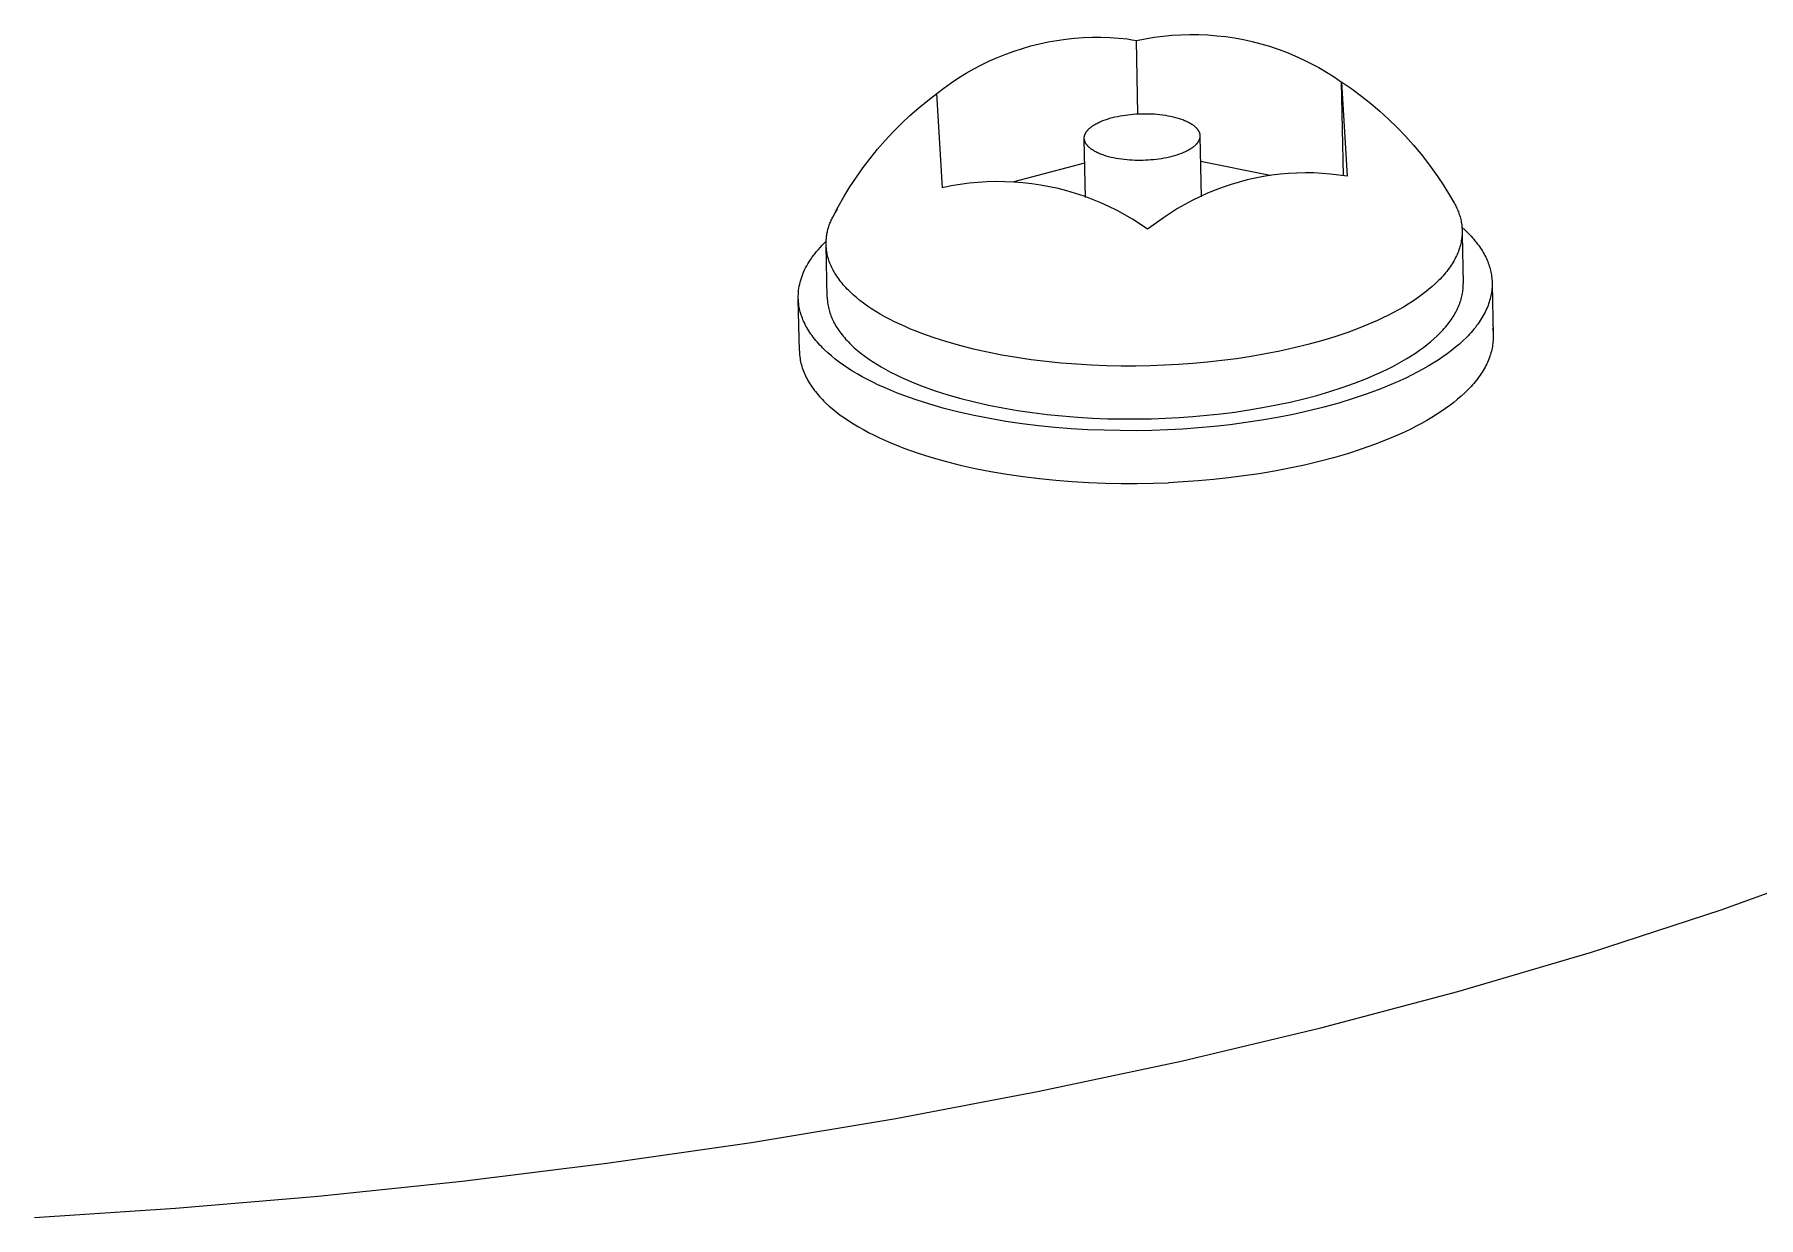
# Model space of a CAD drawing. Header units: millimetres. Extents: x 492 to 7139, y 278 to 5201.
# Drawn here: x 6336.09 to 6364.38, y 2846.27 to 2865.67 of the extents above; entities that cross this region are included whole.
import ezdxf

# ---------------------------------------------------------------- set-up
doc = ezdxf.new("R2010")
doc.units = ezdxf.units.MM
doc.layers.add('ZANO_R', color=7, linetype='Continuous', lineweight=0)

msp = doc.modelspace()

# ---------------------------------------------------------------- linework, layer by layer
at = {"layer": 'ZANO_R'}
for p, q in [((6352.164, 2865.395), (6352.302, 2865.439)), ((6352.302, 2865.439), (6352.441, 2865.479)), ((6352.441, 2865.479), (6352.582, 2865.514)), ((6352.582, 2865.514), (6352.723, 2865.544)), ((6352.723, 2865.544), (6352.866, 2865.57)), ((6352.866, 2865.57), (6353.01, 2865.59)), ((6353.01, 2865.59), (6353.154, 2865.606)), ((6353.154, 2865.606), (6353.298, 2865.616)), ((6353.298, 2865.616), (6353.443, 2865.622)), ((6353.443, 2865.622), (6353.588, 2865.622)), ((6353.588, 2865.622), (6353.733, 2865.618)), ((6353.733, 2865.618), (6353.878, 2865.608)), ((6353.878, 2865.608), (6354.022, 2865.594)), ((6354.022, 2865.594), (6354.097, 2865.581)), ((6354.097, 2865.581), (6354.172, 2865.567)), ((6354.172, 2865.567), (6354.316, 2865.596)), ((6354.196, 2864.366), (6354.172, 2865.567)), ((6354.316, 2865.596), (6354.461, 2865.62)), ((6354.461, 2865.62), (6354.607, 2865.639)), ((6354.607, 2865.639), (6354.754, 2865.653)), ((6354.754, 2865.653), (6354.901, 2865.662)), ((6354.901, 2865.662), (6355.048, 2865.666)), ((6355.048, 2865.666), (6355.195, 2865.665)), ((6355.195, 2865.665), (6355.342, 2865.659)), ((6355.342, 2865.659), (6355.489, 2865.647)), ((6355.489, 2865.647), (6355.635, 2865.631)), ((6355.635, 2865.631), (6355.781, 2865.609)), ((6355.781, 2865.609), (6355.926, 2865.583)), ((6355.926, 2865.583), (6356.07, 2865.551)), ((6356.07, 2865.551), (6356.212, 2865.515)), ((6356.212, 2865.515), (6356.354, 2865.473)), ((6356.354, 2865.473), (6356.493, 2865.427)), ((6356.493, 2865.427), (6356.631, 2865.375)), ((6351.501, 2865.102), (6351.63, 2865.17)), ((6351.63, 2865.17), (6351.76, 2865.233)), ((6351.76, 2865.233), (6351.893, 2865.291)), ((6351.893, 2865.291), (6352.027, 2865.345)), ((6352.027, 2865.345), (6352.164, 2865.395)), ((6356.631, 2865.375), (6356.767, 2865.319)), ((6356.767, 2865.319), (6356.902, 2865.259)), ((6356.902, 2865.259), (6357.033, 2865.193)), ((6357.033, 2865.193), (6357.163, 2865.123)), ((6351.014, 2864.789), (6351.132, 2864.873)), ((6351.132, 2864.873), (6351.252, 2864.954)), ((6351.252, 2864.954), (6351.375, 2865.03)), ((6351.375, 2865.03), (6351.501, 2865.102)), ((6357.163, 2865.123), (6357.29, 2865.049)), ((6357.29, 2865.049), (6357.415, 2864.97)), ((6357.415, 2864.97), (6357.536, 2864.887)), ((6357.536, 2864.887), (6357.628, 2863.342)), ((6357.567, 2863.354), (6357.536, 2864.887)), ((6357.542, 2864.884), (6357.703, 2864.773)), ((6350.599, 2864.462), (6350.747, 2864.584)), ((6350.747, 2864.584), (6350.899, 2864.701)), ((6350.899, 2864.7), (6351.014, 2864.789)), ((6350.989, 2863.155), (6350.899, 2864.7)), ((6357.703, 2864.773), (6357.861, 2864.657)), ((6357.861, 2864.657), (6358.014, 2864.535)), ((6350.316, 2864.205), (6350.456, 2864.336)), ((6350.456, 2864.336), (6350.599, 2864.462)), ((6353.657, 2864.268), (6353.695, 2864.281)), ((6353.695, 2864.281), (6353.735, 2864.293)), ((6353.735, 2864.293), (6353.775, 2864.304)), ((6353.775, 2864.304), (6353.817, 2864.314)), ((6353.817, 2864.314), (6353.859, 2864.324)), ((6353.859, 2864.324), (6353.902, 2864.332)), ((6353.902, 2864.332), (6353.945, 2864.34)), ((6353.945, 2864.34), (6353.989, 2864.346)), ((6353.989, 2864.346), (6354.032, 2864.352)), ((6354.032, 2864.352), (6354.075, 2864.357)), ((6354.075, 2864.357), (6354.118, 2864.361)), ((6354.118, 2864.361), (6354.161, 2864.364)), ((6354.161, 2864.364), (6354.203, 2864.366)), ((6354.203, 2864.366), (6354.245, 2864.368)), ((6354.245, 2864.368), (6354.289, 2864.368)), ((6354.289, 2864.368), (6354.332, 2864.368)), ((6354.332, 2864.368), (6354.376, 2864.367)), ((6354.376, 2864.367), (6354.421, 2864.366)), ((6354.421, 2864.366), (6354.466, 2864.363)), ((6354.466, 2864.363), (6354.511, 2864.359)), ((6354.511, 2864.359), (6354.556, 2864.355)), ((6354.556, 2864.355), (6354.601, 2864.349)), ((6354.601, 2864.349), (6354.645, 2864.343)), ((6354.645, 2864.343), (6354.688, 2864.335)), ((6354.688, 2864.335), (6354.731, 2864.327)), ((6354.731, 2864.327), (6354.773, 2864.318)), ((6354.773, 2864.318), (6354.813, 2864.307)), ((6354.813, 2864.307), (6354.853, 2864.296)), ((6354.853, 2864.296), (6354.89, 2864.284)), ((6354.89, 2864.284), (6354.926, 2864.271)), ((6358.014, 2864.535), (6358.164, 2864.408)), ((6358.164, 2864.408), (6358.308, 2864.276)), ((6358.308, 2864.276), (6358.449, 2864.14)), ((6350.051, 2863.929), (6350.182, 2864.069)), ((6350.182, 2864.069), (6350.316, 2864.205)), ((6353.317, 2863.991), (6353.318, 2863.995)), ((6353.318, 2863.995), (6353.319, 2863.999)), ((6353.319, 2863.999), (6353.32, 2864.004)), ((6353.32, 2864.004), (6353.321, 2864.008)), ((6353.321, 2864.008), (6353.322, 2864.013)), ((6353.322, 2864.013), (6353.323, 2864.017)), ((6353.323, 2864.017), (6353.325, 2864.022)), ((6353.325, 2864.022), (6353.327, 2864.027)), ((6353.327, 2864.027), (6353.328, 2864.031)), ((6353.328, 2864.031), (6353.33, 2864.036)), ((6353.33, 2864.036), (6353.333, 2864.04)), ((6353.333, 2864.04), (6353.335, 2864.045)), ((6353.335, 2864.045), (6353.337, 2864.049)), ((6353.337, 2864.049), (6353.34, 2864.054)), ((6353.34, 2864.054), (6353.342, 2864.059)), ((6353.342, 2864.059), (6353.345, 2864.063)), ((6353.345, 2864.063), (6353.348, 2864.068)), ((6353.348, 2864.068), (6353.351, 2864.072)), ((6353.351, 2864.072), (6353.354, 2864.077)), ((6353.354, 2864.077), (6353.358, 2864.082)), ((6353.358, 2864.082), (6353.361, 2864.086)), ((6353.361, 2864.086), (6353.365, 2864.091)), ((6353.365, 2864.091), (6353.369, 2864.095)), ((6353.369, 2864.095), (6353.373, 2864.1)), ((6353.373, 2864.1), (6353.377, 2864.104)), ((6353.377, 2864.104), (6353.381, 2864.109)), ((6353.381, 2864.109), (6353.386, 2864.114)), ((6353.386, 2864.114), (6353.395, 2864.123)), ((6353.395, 2864.123), (6353.405, 2864.132)), ((6353.405, 2864.132), (6353.416, 2864.141)), ((6353.416, 2864.141), (6353.427, 2864.149)), ((6353.427, 2864.149), (6353.438, 2864.158)), ((6353.438, 2864.158), (6353.451, 2864.167)), ((6353.451, 2864.167), (6353.463, 2864.176)), ((6353.463, 2864.176), (6353.477, 2864.184)), ((6353.477, 2864.184), (6353.491, 2864.192)), ((6353.491, 2864.192), (6353.505, 2864.201)), ((6353.505, 2864.201), (6353.52, 2864.209)), ((6353.52, 2864.209), (6353.536, 2864.217)), ((6353.536, 2864.217), (6353.552, 2864.225)), ((6353.552, 2864.225), (6353.568, 2864.232)), ((6353.568, 2864.232), (6353.585, 2864.24)), ((6353.585, 2864.24), (6353.62, 2864.254)), ((6353.62, 2864.254), (6353.657, 2864.268)), ((6354.926, 2864.271), (6354.944, 2864.265)), ((6354.944, 2864.265), (6354.961, 2864.258)), ((6354.961, 2864.258), (6354.977, 2864.251)), ((6354.977, 2864.251), (6354.993, 2864.244)), ((6354.993, 2864.244), (6355.008, 2864.236)), ((6355.008, 2864.236), (6355.023, 2864.229)), ((6355.023, 2864.229), (6355.037, 2864.221)), ((6355.037, 2864.221), (6355.051, 2864.213)), ((6355.051, 2864.213), (6355.064, 2864.205)), ((6355.064, 2864.205), (6355.077, 2864.197)), ((6355.077, 2864.197), (6355.089, 2864.189)), ((6355.089, 2864.189), (6355.1, 2864.181)), ((6355.1, 2864.181), (6355.111, 2864.173)), ((6355.111, 2864.173), (6355.122, 2864.164)), ((6355.122, 2864.164), (6355.131, 2864.156)), ((6355.131, 2864.156), (6355.141, 2864.147)), ((6355.141, 2864.147), (6355.145, 2864.143)), ((6355.145, 2864.143), (6355.149, 2864.139)), ((6355.149, 2864.139), (6355.153, 2864.135)), ((6355.153, 2864.135), (6355.157, 2864.13)), ((6355.157, 2864.13), (6355.161, 2864.126)), ((6355.161, 2864.126), (6355.165, 2864.122)), ((6355.165, 2864.122), (6355.168, 2864.117)), ((6355.168, 2864.117), (6355.172, 2864.113)), ((6355.172, 2864.113), (6355.175, 2864.109)), ((6355.175, 2864.109), (6355.178, 2864.104)), ((6355.178, 2864.104), (6355.181, 2864.1)), ((6355.181, 2864.1), (6355.184, 2864.096)), ((6355.184, 2864.096), (6355.186, 2864.091)), ((6355.186, 2864.091), (6355.189, 2864.087)), ((6355.189, 2864.087), (6355.191, 2864.083)), ((6355.191, 2864.083), (6355.193, 2864.078)), ((6355.193, 2864.078), (6355.196, 2864.074)), ((6355.196, 2864.074), (6355.198, 2864.07)), ((6355.198, 2864.07), (6355.199, 2864.065)), ((6355.199, 2864.065), (6355.201, 2864.061)), ((6355.201, 2864.061), (6355.203, 2864.057)), ((6355.203, 2864.057), (6355.204, 2864.053)), ((6355.204, 2864.053), (6355.206, 2864.048)), ((6355.206, 2864.048), (6355.207, 2864.044)), ((6355.207, 2864.044), (6355.208, 2864.04)), ((6355.208, 2864.04), (6355.209, 2864.035)), ((6355.209, 2864.035), (6355.21, 2864.031)), ((6355.21, 2864.031), (6355.21, 2864.027)), ((6355.21, 2864.027), (6355.211, 2864.023)), ((6355.211, 2864.023), (6355.212, 2864.019)), ((6355.212, 2864.019), (6355.212, 2864.014)), ((6355.212, 2864.014), (6355.212, 2864.01)), ((6355.212, 2864.01), (6355.212, 2864.006)), ((6355.212, 2864.006), (6355.212, 2864.001)), ((6355.212, 2864.001), (6355.212, 2863.997)), ((6355.212, 2863.997), (6355.212, 2863.993)), ((6358.449, 2864.14), (6358.584, 2863.999)), ((6358.584, 2863.999), (6358.715, 2863.853)), ((6349.805, 2863.636), (6349.925, 2863.785)), ((6349.925, 2863.785), (6350.051, 2863.929)), ((6353.315, 2863.973), (6353.316, 2863.977)), ((6353.315, 2863.969), (6353.315, 2863.973)), ((6353.315, 2863.964), (6353.315, 2863.969)), ((6353.316, 2863.96), (6353.315, 2863.964)), ((6353.316, 2863.986), (6353.317, 2863.991)), ((6353.316, 2863.982), (6353.316, 2863.986)), ((6353.316, 2863.977), (6353.316, 2863.982)), ((6353.316, 2863.956), (6353.316, 2863.96)), ((6353.316, 2863.951), (6353.316, 2863.956)), ((6353.317, 2863.947), (6353.316, 2863.951)), ((6353.335, 2862.994), (6353.316, 2863.943)), ((6353.317, 2863.943), (6353.317, 2863.947)), ((6353.318, 2863.939), (6353.317, 2863.943)), ((6353.319, 2863.934), (6353.318, 2863.939)), ((6353.32, 2863.93), (6353.319, 2863.934)), ((6353.321, 2863.926), (6353.32, 2863.93)), ((6353.322, 2863.922), (6353.321, 2863.926)), ((6353.323, 2863.917), (6353.322, 2863.922)), ((6353.325, 2863.913), (6353.323, 2863.917)), ((6353.327, 2863.909), (6353.325, 2863.913)), ((6353.328, 2863.905), (6353.327, 2863.909)), ((6353.33, 2863.9), (6353.328, 2863.905)), ((6353.332, 2863.896), (6353.33, 2863.9)), ((6353.334, 2863.892), (6353.332, 2863.896)), ((6353.337, 2863.887), (6353.334, 2863.892)), ((6353.339, 2863.883), (6353.337, 2863.887)), ((6353.341, 2863.879), (6353.339, 2863.883)), ((6353.344, 2863.874), (6353.341, 2863.879)), ((6353.347, 2863.87), (6353.344, 2863.874)), ((6353.35, 2863.866), (6353.347, 2863.87)), ((6353.353, 2863.861), (6353.35, 2863.866)), ((6353.356, 2863.857), (6353.353, 2863.861)), ((6353.36, 2863.853), (6353.356, 2863.857)), ((6353.363, 2863.848), (6353.36, 2863.853)), ((6353.367, 2863.844), (6353.363, 2863.848)), ((6353.371, 2863.84), (6353.367, 2863.844)), ((6353.374, 2863.835), (6353.371, 2863.84)), ((6353.379, 2863.831), (6353.374, 2863.835)), ((6353.383, 2863.827), (6353.379, 2863.831)), ((6353.387, 2863.823), (6353.383, 2863.827)), ((6353.396, 2863.814), (6353.387, 2863.823)), ((6353.406, 2863.806), (6353.396, 2863.814)), ((6353.416, 2863.797), (6353.406, 2863.806)), ((6353.427, 2863.789), (6353.416, 2863.797)), ((6353.439, 2863.781), (6353.427, 2863.789)), ((6353.451, 2863.773), (6353.439, 2863.781)), ((6353.464, 2863.765), (6353.451, 2863.773)), ((6353.477, 2863.757), (6353.464, 2863.765)), ((6353.49, 2863.749), (6353.477, 2863.757)), ((6353.505, 2863.741), (6353.49, 2863.749)), ((6353.52, 2863.734), (6353.505, 2863.741)), ((6353.535, 2863.726), (6353.52, 2863.734)), ((6353.551, 2863.719), (6353.535, 2863.726)), ((6353.567, 2863.712), (6353.551, 2863.719)), ((6353.584, 2863.705), (6353.567, 2863.712)), ((6354.908, 2863.716), (6354.871, 2863.702)), ((6354.943, 2863.73), (6354.908, 2863.716)), ((6354.96, 2863.738), (6354.943, 2863.73)), ((6354.976, 2863.745), (6354.96, 2863.738)), ((6354.992, 2863.753), (6354.976, 2863.745)), ((6355.008, 2863.761), (6354.992, 2863.753)), ((6355.023, 2863.769), (6355.008, 2863.761)), ((6355.037, 2863.777), (6355.023, 2863.769)), ((6355.051, 2863.786), (6355.037, 2863.777)), ((6355.064, 2863.794), (6355.051, 2863.786)), ((6355.077, 2863.803), (6355.064, 2863.794)), ((6355.089, 2863.812), (6355.077, 2863.803)), ((6355.101, 2863.82), (6355.089, 2863.812)), ((6355.112, 2863.829), (6355.101, 2863.82)), ((6355.123, 2863.838), (6355.112, 2863.829)), ((6355.133, 2863.847), (6355.123, 2863.838)), ((6355.142, 2863.856), (6355.133, 2863.847)), ((6355.146, 2863.861), (6355.142, 2863.856)), ((6355.151, 2863.866), (6355.146, 2863.861)), ((6355.155, 2863.87), (6355.151, 2863.866)), ((6355.159, 2863.875), (6355.155, 2863.87)), ((6355.163, 2863.879), (6355.159, 2863.875)), ((6355.166, 2863.884), (6355.163, 2863.879)), ((6355.17, 2863.888), (6355.166, 2863.884)), ((6355.173, 2863.893), (6355.17, 2863.888)), ((6355.177, 2863.898), (6355.173, 2863.893)), ((6355.18, 2863.902), (6355.177, 2863.898)), ((6355.183, 2863.907), (6355.18, 2863.902)), ((6355.185, 2863.911), (6355.183, 2863.907)), ((6355.188, 2863.916), (6355.185, 2863.911)), ((6355.191, 2863.921), (6355.188, 2863.916)), ((6355.193, 2863.925), (6355.191, 2863.921)), ((6355.195, 2863.93), (6355.193, 2863.925)), ((6355.197, 2863.934), (6355.195, 2863.93)), ((6355.199, 2863.939), (6355.197, 2863.934)), ((6355.201, 2863.943), (6355.199, 2863.939)), ((6355.203, 2863.948), (6355.201, 2863.943)), ((6355.204, 2863.952), (6355.203, 2863.948)), ((6355.206, 2863.957), (6355.204, 2863.952)), ((6355.207, 2863.962), (6355.206, 2863.957)), ((6355.208, 2863.966), (6355.207, 2863.962)), ((6355.209, 2863.97), (6355.208, 2863.966)), ((6355.21, 2863.975), (6355.209, 2863.97)), ((6355.211, 2863.979), (6355.21, 2863.975)), ((6355.212, 2863.988), (6355.211, 2863.984)), ((6355.211, 2863.984), (6355.211, 2863.979)), ((6355.212, 2863.993), (6355.212, 2863.988)), ((6355.213, 2863.993), (6355.233, 2863.005)), ((6358.715, 2863.853), (6358.84, 2863.703)), ((6349.578, 2863.328), (6349.689, 2863.484)), ((6349.689, 2863.484), (6349.805, 2863.636)), ((6352.165, 2863.256), (6353.324, 2863.562)), ((6353.601, 2863.699), (6353.584, 2863.705)), ((6353.637, 2863.686), (6353.601, 2863.699)), ((6353.675, 2863.674), (6353.637, 2863.686)), ((6353.714, 2863.663), (6353.675, 2863.674)), ((6353.755, 2863.652), (6353.714, 2863.663)), ((6353.797, 2863.643), (6353.755, 2863.652)), ((6353.839, 2863.635), (6353.797, 2863.643)), ((6353.883, 2863.627), (6353.839, 2863.635)), ((6353.927, 2863.621), (6353.883, 2863.627)), ((6353.972, 2863.615), (6353.927, 2863.621)), ((6354.017, 2863.611), (6353.972, 2863.615)), ((6354.062, 2863.607), (6354.017, 2863.611)), ((6354.107, 2863.604), (6354.062, 2863.607)), ((6354.151, 2863.603), (6354.107, 2863.604)), ((6354.196, 2863.602), (6354.151, 2863.603)), ((6354.239, 2863.602), (6354.196, 2863.602)), ((6354.282, 2863.602), (6354.239, 2863.602)), ((6354.325, 2863.604), (6354.282, 2863.602)), ((6354.367, 2863.606), (6354.325, 2863.604)), ((6354.409, 2863.609), (6354.367, 2863.606)), ((6354.452, 2863.613), (6354.409, 2863.609)), ((6354.496, 2863.618), (6354.452, 2863.613)), ((6354.539, 2863.624), (6354.496, 2863.618)), ((6354.583, 2863.63), (6354.539, 2863.624)), ((6354.626, 2863.638), (6354.583, 2863.63)), ((6354.669, 2863.646), (6354.626, 2863.638)), ((6354.711, 2863.656), (6354.669, 2863.646)), ((6354.753, 2863.666), (6354.711, 2863.656)), ((6354.793, 2863.677), (6354.753, 2863.666)), ((6354.833, 2863.689), (6354.793, 2863.677)), ((6354.871, 2863.702), (6354.833, 2863.689)), ((6355.221, 2863.592), (6356.364, 2863.361)), ((6358.84, 2863.703), (6358.961, 2863.548)), ((6358.961, 2863.548), (6359.076, 2863.39)), ((6349.372, 2863.005), (6349.472, 2863.168)), ((6349.472, 2863.168), (6349.578, 2863.328)), ((6351.134, 2863.184), (6350.989, 2863.155)), ((6351.279, 2863.208), (6351.134, 2863.184)), ((6351.425, 2863.228), (6351.279, 2863.208)), ((6351.572, 2863.242), (6351.425, 2863.228)), ((6351.719, 2863.251), (6351.572, 2863.242)), ((6351.866, 2863.255), (6351.719, 2863.251)), ((6352.013, 2863.253), (6351.866, 2863.255)), ((6352.16, 2863.247), (6352.013, 2863.253)), ((6352.307, 2863.236), (6352.16, 2863.247)), ((6352.453, 2863.219), (6352.307, 2863.236)), ((6352.599, 2863.198), (6352.453, 2863.219)), ((6352.744, 2863.171), (6352.599, 2863.198)), ((6352.888, 2863.139), (6352.744, 2863.171)), ((6355.591, 2863.164), (6355.462, 2863.116)), ((6355.722, 2863.208), (6355.591, 2863.164)), ((6355.854, 2863.247), (6355.722, 2863.208)), ((6355.987, 2863.282), (6355.854, 2863.247)), ((6356.121, 2863.312), (6355.987, 2863.282)), ((6356.257, 2863.338), (6356.121, 2863.312)), ((6356.393, 2863.359), (6356.257, 2863.338)), ((6356.53, 2863.376), (6356.393, 2863.359)), ((6356.667, 2863.388), (6356.53, 2863.376)), ((6356.804, 2863.395), (6356.667, 2863.388)), ((6356.942, 2863.398), (6356.804, 2863.395)), ((6357.08, 2863.396), (6356.942, 2863.398)), ((6357.218, 2863.389), (6357.08, 2863.396)), ((6357.355, 2863.378), (6357.218, 2863.389)), ((6357.492, 2863.362), (6357.355, 2863.378)), ((6357.628, 2863.342), (6357.492, 2863.362)), ((6359.076, 2863.39), (6359.186, 2863.228)), ((6359.186, 2863.228), (6359.29, 2863.062)), ((6349.277, 2862.839), (6349.372, 2863.005)), ((6353.03, 2863.103), (6352.888, 2863.139)), ((6353.171, 2863.061), (6353.03, 2863.103)), ((6353.311, 2863.015), (6353.171, 2863.061)), ((6353.449, 2862.963), (6353.311, 2863.015)), ((6353.585, 2862.907), (6353.449, 2862.963)), ((6353.72, 2862.847), (6353.585, 2862.907)), ((6354.964, 2862.881), (6354.844, 2862.812)), ((6355.085, 2862.946), (6354.964, 2862.881)), ((6355.209, 2863.007), (6355.085, 2862.946)), ((6355.334, 2863.064), (6355.209, 2863.007)), ((6355.462, 2863.116), (6355.334, 2863.064)), ((6359.29, 2863.062), (6359.388, 2862.893)), ((6359.388, 2862.893), (6359.399, 2862.874)), ((6359.399, 2862.874), (6359.409, 2862.855)), ((6349.143, 2862.572), (6349.15, 2862.589)), ((6349.15, 2862.589), (6349.157, 2862.605)), ((6349.157, 2862.605), (6349.164, 2862.622)), ((6349.164, 2862.622), (6349.172, 2862.638)), ((6349.172, 2862.638), (6349.18, 2862.654)), ((6349.18, 2862.654), (6349.188, 2862.67)), ((6349.188, 2862.67), (6349.277, 2862.839)), ((6349.229, 2862.744), (6349.267, 2862.803)), ((6353.852, 2862.781), (6353.72, 2862.847)), ((6353.981, 2862.711), (6353.852, 2862.781)), ((6354.108, 2862.637), (6353.981, 2862.711)), ((6354.233, 2862.558), (6354.108, 2862.637)), ((6354.502, 2862.581), (6354.354, 2862.475)), ((6354.613, 2862.662), (6354.502, 2862.581)), ((6354.728, 2862.739), (6354.613, 2862.662)), ((6354.844, 2862.812), (6354.728, 2862.739)), ((6359.409, 2862.855), (6359.418, 2862.836)), ((6359.418, 2862.836), (6359.427, 2862.817)), ((6359.427, 2862.817), (6359.436, 2862.797)), ((6359.436, 2862.797), (6359.445, 2862.777)), ((6359.445, 2862.777), (6359.452, 2862.757)), ((6359.452, 2862.757), (6359.46, 2862.737)), ((6359.46, 2862.737), (6359.467, 2862.716)), ((6359.467, 2862.716), (6359.473, 2862.696)), ((6359.473, 2862.696), (6359.48, 2862.675)), ((6359.48, 2862.675), (6359.485, 2862.655)), ((6359.485, 2862.655), (6359.49, 2862.634)), ((6359.49, 2862.634), (6359.495, 2862.613)), ((6359.495, 2862.613), (6359.499, 2862.592)), ((6359.499, 2862.592), (6359.503, 2862.571)), ((6349.082, 2862.288), (6349.083, 2862.306)), ((6349.083, 2862.306), (6349.085, 2862.324)), ((6349.085, 2862.324), (6349.087, 2862.342)), ((6349.087, 2862.342), (6349.089, 2862.361)), ((6349.089, 2862.361), (6349.091, 2862.379)), ((6349.091, 2862.379), (6349.094, 2862.397)), ((6349.094, 2862.397), (6349.098, 2862.415)), ((6349.098, 2862.415), (6349.101, 2862.433)), ((6349.101, 2862.433), (6349.105, 2862.45)), ((6349.105, 2862.45), (6349.11, 2862.468)), ((6349.11, 2862.468), (6349.114, 2862.486)), ((6349.114, 2862.486), (6349.119, 2862.503)), ((6349.119, 2862.503), (6349.125, 2862.521)), ((6349.125, 2862.521), (6349.13, 2862.538)), ((6349.13, 2862.538), (6349.137, 2862.555)), ((6349.137, 2862.555), (6349.143, 2862.572)), ((6354.354, 2862.475), (6354.233, 2862.558)), ((6359.504, 2862.309), (6359.5, 2862.284)), ((6359.503, 2862.571), (6359.506, 2862.548)), ((6359.508, 2862.333), (6359.504, 2862.309)), ((6359.506, 2862.548), (6359.509, 2862.524)), ((6359.51, 2862.357), (6359.508, 2862.333)), ((6359.509, 2862.524), (6359.511, 2862.501)), ((6359.512, 2862.382), (6359.51, 2862.357)), ((6359.511, 2862.505), (6359.564, 2862.457)), ((6359.511, 2862.501), (6359.513, 2862.477)), ((6359.513, 2862.406), (6359.512, 2862.382)), ((6359.513, 2862.477), (6359.514, 2862.453)), ((6359.514, 2862.43), (6359.513, 2862.406)), ((6359.514, 2862.453), (6359.514, 2862.43)), ((6359.515, 2862.382), (6359.531, 2861.586)), ((6359.564, 2862.457), (6359.613, 2862.409)), ((6359.613, 2862.409), (6359.637, 2862.384)), ((6359.637, 2862.384), (6359.66, 2862.36)), ((6359.66, 2862.36), (6359.682, 2862.335)), ((6359.682, 2862.335), (6359.703, 2862.311)), ((6359.703, 2862.311), (6359.724, 2862.286)), ((6348.847, 2862.008), (6348.872, 2862.042)), ((6348.872, 2862.042), (6348.898, 2862.076)), ((6348.898, 2862.076), (6348.925, 2862.109)), ((6348.925, 2862.109), (6348.953, 2862.143)), ((6348.953, 2862.143), (6348.983, 2862.177)), ((6348.983, 2862.177), (6349.015, 2862.21)), ((6349.015, 2862.21), (6349.047, 2862.244)), ((6349.047, 2862.244), (6349.081, 2862.277)), ((6349.081, 2862.27), (6349.082, 2862.288)), ((6349.081, 2862.251), (6349.081, 2862.27)), ((6349.081, 2862.233), (6349.081, 2862.251)), ((6349.081, 2862.215), (6349.081, 2862.233)), ((6349.082, 2862.197), (6349.081, 2862.215)), ((6349.098, 2861.358), (6349.081, 2862.202)), ((6349.083, 2862.179), (6349.082, 2862.197)), ((6349.085, 2862.161), (6349.083, 2862.179)), ((6349.086, 2862.143), (6349.085, 2862.161)), ((6349.088, 2862.126), (6349.086, 2862.143)), ((6349.091, 2862.108), (6349.088, 2862.126)), ((6349.095, 2862.085), (6349.091, 2862.108)), ((6349.1, 2862.061), (6349.095, 2862.085)), ((6349.105, 2862.038), (6349.1, 2862.061)), ((6349.111, 2862.015), (6349.105, 2862.038)), ((6349.118, 2861.991), (6349.111, 2862.015)), ((6359.42, 2862.035), (6359.407, 2862.01)), ((6359.431, 2862.061), (6359.42, 2862.035)), ((6359.442, 2862.086), (6359.431, 2862.061)), ((6359.452, 2862.111), (6359.442, 2862.086)), ((6359.461, 2862.136), (6359.452, 2862.111)), ((6359.469, 2862.161), (6359.461, 2862.136)), ((6359.477, 2862.186), (6359.469, 2862.161)), ((6359.484, 2862.21), (6359.477, 2862.186)), ((6359.49, 2862.235), (6359.484, 2862.21)), ((6359.496, 2862.26), (6359.49, 2862.235)), ((6359.5, 2862.284), (6359.496, 2862.26)), ((6359.724, 2862.286), (6359.743, 2862.262)), ((6359.743, 2862.262), (6359.762, 2862.237)), ((6359.762, 2862.237), (6359.781, 2862.213)), ((6359.781, 2862.213), (6359.798, 2862.188)), ((6359.798, 2862.188), (6359.815, 2862.164)), ((6359.815, 2862.164), (6359.831, 2862.139)), ((6359.831, 2862.139), (6359.846, 2862.114)), ((6359.846, 2862.114), (6359.861, 2862.09)), ((6359.861, 2862.09), (6359.874, 2862.065)), ((6359.874, 2862.065), (6359.888, 2862.041)), ((6359.888, 2862.041), (6359.9, 2862.016)), ((6359.9, 2862.016), (6359.911, 2861.992)), ((6348.686, 2861.705), (6348.698, 2861.738)), ((6348.698, 2861.738), (6348.712, 2861.772)), ((6348.712, 2861.772), (6348.728, 2861.806)), ((6348.728, 2861.806), (6348.744, 2861.839)), ((6348.744, 2861.839), (6348.762, 2861.873)), ((6348.762, 2861.873), (6348.782, 2861.907)), ((6348.782, 2861.907), (6348.802, 2861.941)), ((6348.802, 2861.941), (6348.824, 2861.974)), ((6348.824, 2861.974), (6348.847, 2862.008)), ((6349.125, 2861.968), (6349.118, 2861.991)), ((6349.133, 2861.944), (6349.125, 2861.968)), ((6349.142, 2861.92), (6349.133, 2861.944)), ((6349.151, 2861.897), (6349.142, 2861.92)), ((6349.162, 2861.873), (6349.151, 2861.897)), ((6349.172, 2861.849), (6349.162, 2861.873)), ((6349.184, 2861.826), (6349.172, 2861.849)), ((6349.197, 2861.802), (6349.184, 2861.826)), ((6349.21, 2861.778), (6349.197, 2861.802)), ((6349.224, 2861.754), (6349.21, 2861.778)), ((6349.238, 2861.73), (6349.224, 2861.754)), ((6359.219, 2861.732), (6359.197, 2861.707)), ((6359.241, 2861.758), (6359.219, 2861.732)), ((6359.261, 2861.783), (6359.241, 2861.758)), ((6359.28, 2861.808), (6359.261, 2861.783)), ((6359.299, 2861.833), (6359.28, 2861.808)), ((6359.317, 2861.859), (6359.299, 2861.833)), ((6359.334, 2861.884), (6359.317, 2861.859)), ((6359.35, 2861.909), (6359.334, 2861.884)), ((6359.366, 2861.935), (6359.35, 2861.909)), ((6359.38, 2861.96), (6359.366, 2861.935)), ((6359.394, 2861.985), (6359.38, 2861.96)), ((6359.407, 2862.01), (6359.394, 2861.985)), ((6359.911, 2861.992), (6359.922, 2861.967)), ((6359.922, 2861.967), (6359.933, 2861.943)), ((6359.933, 2861.943), (6359.942, 2861.918)), ((6359.942, 2861.918), (6359.951, 2861.894)), ((6359.951, 2861.894), (6359.959, 2861.87)), ((6359.959, 2861.87), (6359.966, 2861.845)), ((6359.966, 2861.845), (6359.973, 2861.821)), ((6359.973, 2861.821), (6359.979, 2861.797)), ((6359.979, 2861.797), (6359.985, 2861.773)), ((6359.985, 2861.773), (6359.99, 2861.749)), ((6359.99, 2861.749), (6359.994, 2861.725)), ((6348.627, 2861.442), (6348.63, 2861.474)), ((6348.63, 2861.474), (6348.634, 2861.507)), ((6348.634, 2861.507), (6348.64, 2861.539)), ((6348.64, 2861.539), (6348.647, 2861.572)), ((6348.647, 2861.572), (6348.654, 2861.605)), ((6348.654, 2861.605), (6348.664, 2861.638)), ((6348.664, 2861.638), (6348.674, 2861.672)), ((6348.674, 2861.672), (6348.686, 2861.705)), ((6349.254, 2861.706), (6349.238, 2861.73)), ((6349.27, 2861.683), (6349.254, 2861.706)), ((6349.287, 2861.659), (6349.27, 2861.683)), ((6349.305, 2861.635), (6349.287, 2861.659)), ((6349.323, 2861.611), (6349.305, 2861.635)), ((6349.342, 2861.587), (6349.323, 2861.611)), ((6349.362, 2861.564), (6349.342, 2861.587)), ((6349.383, 2861.54), (6349.362, 2861.564)), ((6349.405, 2861.516), (6349.383, 2861.54)), ((6349.427, 2861.493), (6349.405, 2861.516)), ((6349.451, 2861.469), (6349.427, 2861.493)), ((6349.475, 2861.446), (6349.451, 2861.469)), ((6358.963, 2861.483), (6358.902, 2861.434)), ((6359.021, 2861.533), (6358.963, 2861.483)), ((6359.075, 2861.582), (6359.021, 2861.533)), ((6359.127, 2861.632), (6359.075, 2861.582)), ((6359.151, 2861.657), (6359.127, 2861.632)), ((6359.175, 2861.682), (6359.151, 2861.657)), ((6359.197, 2861.707), (6359.175, 2861.682)), ((6359.523, 2861.447), (6359.526, 2861.47)), ((6359.526, 2861.47), (6359.528, 2861.493)), ((6359.528, 2861.493), (6359.53, 2861.517)), ((6359.53, 2861.517), (6359.531, 2861.54)), ((6359.531, 2861.563), (6359.531, 2861.586)), ((6359.531, 2861.54), (6359.531, 2861.563)), ((6359.994, 2861.725), (6359.997, 2861.7)), ((6359.999, 2861.465), (6359.995, 2861.439)), ((6359.997, 2861.7), (6360, 2861.674)), ((6360.002, 2861.492), (6359.999, 2861.465)), ((6360, 2861.674), (6360.003, 2861.648)), ((6360.004, 2861.518), (6360.002, 2861.492)), ((6360.003, 2861.648), (6360.004, 2861.623)), ((6360.004, 2861.623), (6360.005, 2861.597)), ((6360.005, 2861.545), (6360.004, 2861.518)), ((6360.005, 2861.597), (6360.005, 2861.571)), ((6360.005, 2861.571), (6360.005, 2861.545)), ((6360.006, 2861.571), (6360.023, 2860.729)), ((6348.624, 2861.377), (6348.625, 2861.409)), ((6348.624, 2861.345), (6348.624, 2861.377)), ((6348.625, 2861.314), (6348.624, 2861.345)), ((6348.642, 2860.48), (6348.624, 2861.322)), ((6348.625, 2861.409), (6348.627, 2861.442)), ((6348.627, 2861.282), (6348.625, 2861.314)), ((6348.631, 2861.251), (6348.627, 2861.282)), ((6348.635, 2861.22), (6348.631, 2861.251)), ((6348.64, 2861.195), (6348.635, 2861.22)), ((6348.645, 2861.169), (6348.64, 2861.195)), ((6348.65, 2861.144), (6348.645, 2861.169)), ((6349.098, 2861.358), (6349.099, 2861.328)), ((6349.099, 2861.328), (6349.101, 2861.299)), ((6349.101, 2861.299), (6349.104, 2861.27)), ((6349.104, 2861.27), (6349.109, 2861.241)), ((6349.109, 2861.241), (6349.113, 2861.218)), ((6349.113, 2861.218), (6349.117, 2861.194)), ((6349.117, 2861.194), (6349.123, 2861.171)), ((6349.123, 2861.171), (6349.129, 2861.148)), ((6349.525, 2861.399), (6349.475, 2861.446)), ((6349.579, 2861.352), (6349.525, 2861.399)), ((6349.636, 2861.306), (6349.579, 2861.352)), ((6349.696, 2861.261), (6349.636, 2861.306)), ((6349.759, 2861.215), (6349.696, 2861.261)), ((6349.825, 2861.171), (6349.759, 2861.215)), ((6349.895, 2861.127), (6349.825, 2861.171)), ((6358.55, 2861.198), (6358.47, 2861.152)), ((6358.626, 2861.244), (6358.55, 2861.198)), ((6358.7, 2861.291), (6358.626, 2861.244)), ((6358.77, 2861.338), (6358.7, 2861.291)), ((6358.838, 2861.386), (6358.77, 2861.338)), ((6358.902, 2861.434), (6358.838, 2861.386)), ((6359.433, 2861.16), (6359.445, 2861.184)), ((6359.445, 2861.184), (6359.455, 2861.209)), ((6359.455, 2861.209), (6359.465, 2861.233)), ((6359.465, 2861.233), (6359.474, 2861.257)), ((6359.474, 2861.257), (6359.483, 2861.281)), ((6359.483, 2861.281), (6359.49, 2861.305)), ((6359.49, 2861.305), (6359.497, 2861.329)), ((6359.497, 2861.329), (6359.504, 2861.352)), ((6359.504, 2861.352), (6359.509, 2861.376)), ((6359.509, 2861.376), (6359.514, 2861.4)), ((6359.514, 2861.4), (6359.519, 2861.423)), ((6359.519, 2861.423), (6359.523, 2861.447)), ((6359.915, 2861.168), (6359.903, 2861.141)), ((6359.927, 2861.196), (6359.915, 2861.168)), ((6359.938, 2861.223), (6359.927, 2861.196)), ((6359.948, 2861.25), (6359.938, 2861.223)), ((6359.957, 2861.277), (6359.948, 2861.25)), ((6359.965, 2861.304), (6359.957, 2861.277)), ((6359.973, 2861.332), (6359.965, 2861.304)), ((6359.98, 2861.359), (6359.973, 2861.332)), ((6359.986, 2861.385), (6359.98, 2861.359)), ((6359.991, 2861.412), (6359.986, 2861.385)), ((6359.995, 2861.439), (6359.991, 2861.412)), ((6348.657, 2861.118), (6348.65, 2861.144)), ((6348.664, 2861.093), (6348.657, 2861.118)), ((6348.672, 2861.067), (6348.664, 2861.093)), ((6348.681, 2861.041), (6348.672, 2861.067)), ((6348.691, 2861.015), (6348.681, 2861.041)), ((6348.701, 2860.99), (6348.691, 2861.015)), ((6348.712, 2860.964), (6348.701, 2860.99)), ((6348.724, 2860.938), (6348.712, 2860.964)), ((6348.737, 2860.912), (6348.724, 2860.938)), ((6348.75, 2860.886), (6348.737, 2860.912)), ((6348.765, 2860.86), (6348.75, 2860.886)), ((6349.129, 2861.148), (6349.135, 2861.124)), ((6349.135, 2861.124), (6349.143, 2861.101)), ((6349.143, 2861.101), (6349.151, 2861.077)), ((6349.151, 2861.077), (6349.159, 2861.053)), ((6349.159, 2861.053), (6349.169, 2861.03)), ((6349.169, 2861.03), (6349.179, 2861.006)), ((6349.179, 2861.006), (6349.19, 2860.982)), ((6349.19, 2860.982), (6349.202, 2860.959)), ((6349.202, 2860.959), (6349.214, 2860.935)), ((6349.214, 2860.935), (6349.227, 2860.911)), ((6349.227, 2860.911), (6349.241, 2860.887)), ((6349.241, 2860.887), (6349.256, 2860.863)), ((6349.967, 2861.083), (6349.895, 2861.127)), ((6350.043, 2861.04), (6349.967, 2861.083)), ((6350.122, 2860.998), (6350.043, 2861.04)), ((6350.203, 2860.957), (6350.122, 2860.998)), ((6350.288, 2860.917), (6350.203, 2860.957)), ((6350.375, 2860.877), (6350.288, 2860.917)), ((6358.032, 2860.937), (6357.838, 2860.858)), ((6358.125, 2860.978), (6358.032, 2860.937)), ((6358.215, 2861.021), (6358.125, 2860.978)), ((6358.303, 2861.064), (6358.215, 2861.021)), ((6358.388, 2861.108), (6358.303, 2861.064)), ((6358.47, 2861.152), (6358.388, 2861.108)), ((6359.24, 2860.869), (6359.26, 2860.893)), ((6359.26, 2860.893), (6359.28, 2860.918)), ((6359.28, 2860.918), (6359.298, 2860.942)), ((6359.298, 2860.942), (6359.316, 2860.966)), ((6359.316, 2860.966), (6359.334, 2860.991)), ((6359.334, 2860.991), (6359.35, 2861.015)), ((6359.35, 2861.015), (6359.366, 2861.039)), ((6359.366, 2861.039), (6359.381, 2861.063)), ((6359.381, 2861.063), (6359.395, 2861.088)), ((6359.395, 2861.088), (6359.408, 2861.112)), ((6359.408, 2861.112), (6359.421, 2861.136)), ((6359.421, 2861.136), (6359.433, 2861.16)), ((6359.751, 2860.893), (6359.73, 2860.865)), ((6359.771, 2860.92), (6359.751, 2860.893)), ((6359.791, 2860.948), (6359.771, 2860.92)), ((6359.809, 2860.976), (6359.791, 2860.948)), ((6359.827, 2861.003), (6359.809, 2860.976)), ((6359.844, 2861.031), (6359.827, 2861.003)), ((6359.86, 2861.058), (6359.844, 2861.031)), ((6359.875, 2861.086), (6359.86, 2861.058)), ((6359.889, 2861.113), (6359.875, 2861.086)), ((6359.903, 2861.141), (6359.889, 2861.113)), ((6348.78, 2860.834), (6348.765, 2860.86)), ((6348.796, 2860.808), (6348.78, 2860.834)), ((6348.813, 2860.782), (6348.796, 2860.808)), ((6348.83, 2860.756), (6348.813, 2860.782)), ((6348.849, 2860.73), (6348.83, 2860.756)), ((6348.868, 2860.704), (6348.849, 2860.73)), ((6348.888, 2860.678), (6348.868, 2860.704)), ((6348.91, 2860.652), (6348.888, 2860.678)), ((6348.931, 2860.626), (6348.91, 2860.652)), ((6348.954, 2860.6), (6348.931, 2860.626)), ((6348.978, 2860.574), (6348.954, 2860.6)), ((6349.256, 2860.863), (6349.271, 2860.839)), ((6349.271, 2860.839), (6349.288, 2860.816)), ((6349.288, 2860.816), (6349.304, 2860.792)), ((6349.304, 2860.792), (6349.322, 2860.768)), ((6349.322, 2860.768), (6349.341, 2860.744)), ((6349.341, 2860.744), (6349.36, 2860.72)), ((6349.36, 2860.72), (6349.38, 2860.697)), ((6349.38, 2860.697), (6349.401, 2860.673)), ((6349.401, 2860.673), (6349.423, 2860.649)), ((6349.423, 2860.649), (6349.445, 2860.626)), ((6349.445, 2860.626), (6349.468, 2860.602)), ((6349.468, 2860.602), (6349.492, 2860.579)), ((6350.465, 2860.838), (6350.375, 2860.877)), ((6350.558, 2860.8), (6350.465, 2860.838)), ((6350.653, 2860.764), (6350.558, 2860.8)), ((6350.851, 2860.693), (6350.653, 2860.764)), ((6351.058, 2860.627), (6350.851, 2860.693)), ((6351.274, 2860.566), (6351.058, 2860.627)), ((6357.209, 2860.645), (6356.985, 2860.583)), ((6357.426, 2860.711), (6357.209, 2860.645)), ((6357.636, 2860.782), (6357.426, 2860.711)), ((6357.838, 2860.858), (6357.636, 2860.782)), ((6358.939, 2860.582), (6358.996, 2860.629)), ((6358.996, 2860.629), (6359.051, 2860.677)), ((6359.051, 2860.677), (6359.103, 2860.725)), ((6359.103, 2860.725), (6359.152, 2860.773)), ((6359.152, 2860.773), (6359.175, 2860.797)), ((6359.175, 2860.797), (6359.197, 2860.821)), ((6359.197, 2860.821), (6359.219, 2860.845)), ((6359.219, 2860.845), (6359.24, 2860.869)), ((6359.527, 2860.646), (6359.468, 2860.592)), ((6359.583, 2860.701), (6359.527, 2860.646)), ((6359.61, 2860.728), (6359.583, 2860.701)), ((6359.636, 2860.755), (6359.61, 2860.728)), ((6359.66, 2860.783), (6359.636, 2860.755)), ((6359.684, 2860.81), (6359.66, 2860.783)), ((6359.707, 2860.838), (6359.684, 2860.81)), ((6359.73, 2860.865), (6359.707, 2860.838)), ((6360.013, 2860.844), (6360.017, 2860.814)), ((6360.017, 2860.603), (6360.013, 2860.577)), ((6360.017, 2860.814), (6360.02, 2860.785)), ((6360.019, 2860.628), (6360.017, 2860.603)), ((6360.021, 2860.654), (6360.019, 2860.628)), ((6360.02, 2860.785), (6360.022, 2860.756)), ((6360.022, 2860.679), (6360.021, 2860.654)), ((6360.023, 2860.704), (6360.022, 2860.679)), ((6360.023, 2860.729), (6360.023, 2860.704)), ((6348.642, 2860.48), (6348.643, 2860.448)), ((6348.643, 2860.448), (6348.645, 2860.416)), ((6348.645, 2860.416), (6348.648, 2860.384)), ((6348.648, 2860.384), (6348.653, 2860.353)), ((6348.653, 2860.353), (6348.657, 2860.327)), ((6348.657, 2860.327), (6348.662, 2860.302)), ((6349.002, 2860.549), (6348.978, 2860.574)), ((6349.028, 2860.523), (6349.002, 2860.549)), ((6349.054, 2860.497), (6349.028, 2860.523)), ((6349.109, 2860.446), (6349.054, 2860.497)), ((6349.167, 2860.396), (6349.109, 2860.446)), ((6349.229, 2860.345), (6349.167, 2860.396)), ((6349.295, 2860.295), (6349.229, 2860.345)), ((6349.492, 2860.579), (6349.543, 2860.532)), ((6349.543, 2860.532), (6349.596, 2860.485)), ((6349.596, 2860.485), (6349.653, 2860.439)), ((6349.653, 2860.439), (6349.713, 2860.394)), ((6349.713, 2860.394), (6349.777, 2860.348)), ((6349.777, 2860.348), (6349.843, 2860.304)), ((6351.497, 2860.509), (6351.274, 2860.566)), ((6351.727, 2860.458), (6351.497, 2860.509)), ((6351.962, 2860.411), (6351.727, 2860.458)), ((6352.202, 2860.371), (6351.962, 2860.411)), ((6352.445, 2860.335), (6352.202, 2860.371)), ((6352.691, 2860.305), (6352.445, 2860.335)), ((6355.573, 2860.32), (6355.335, 2860.293)), ((6355.812, 2860.351), (6355.573, 2860.32)), ((6356.051, 2860.387), (6355.812, 2860.351)), ((6356.289, 2860.429), (6356.051, 2860.387)), ((6356.524, 2860.475), (6356.289, 2860.429)), ((6356.757, 2860.527), (6356.524, 2860.475)), ((6356.985, 2860.583), (6356.757, 2860.527)), ((6358.532, 2860.31), (6358.607, 2860.354)), ((6358.607, 2860.354), (6358.679, 2860.398)), ((6358.679, 2860.398), (6358.748, 2860.444)), ((6358.748, 2860.444), (6358.814, 2860.489)), ((6358.814, 2860.489), (6358.878, 2860.536)), ((6358.878, 2860.536), (6358.939, 2860.582)), ((6359.118, 2860.328), (6359.037, 2860.277)), ((6359.195, 2860.38), (6359.118, 2860.328)), ((6359.268, 2860.432), (6359.195, 2860.38)), ((6359.338, 2860.485), (6359.268, 2860.432)), ((6359.405, 2860.538), (6359.338, 2860.485)), ((6359.468, 2860.592), (6359.405, 2860.538)), ((6359.94, 2860.318), (6359.928, 2860.291)), ((6359.951, 2860.344), (6359.94, 2860.318)), ((6359.961, 2860.37), (6359.951, 2860.344)), ((6359.97, 2860.396), (6359.961, 2860.37)), ((6359.978, 2860.422), (6359.97, 2860.396)), ((6359.986, 2860.448), (6359.978, 2860.422)), ((6359.993, 2860.474), (6359.986, 2860.448)), ((6359.999, 2860.5), (6359.993, 2860.474)), ((6360.005, 2860.526), (6359.999, 2860.5)), ((6360.009, 2860.552), (6360.005, 2860.526)), ((6360.013, 2860.577), (6360.009, 2860.552)), ((6348.662, 2860.302), (6348.668, 2860.277)), ((6348.668, 2860.277), (6348.675, 2860.251)), ((6348.675, 2860.251), (6348.682, 2860.225)), ((6348.682, 2860.225), (6348.69, 2860.2)), ((6348.69, 2860.2), (6348.699, 2860.174)), ((6348.699, 2860.174), (6348.708, 2860.148)), ((6348.708, 2860.148), (6348.719, 2860.122)), ((6348.719, 2860.122), (6348.73, 2860.097)), ((6348.73, 2860.097), (6348.742, 2860.071)), ((6348.742, 2860.071), (6348.755, 2860.045)), ((6348.755, 2860.045), (6348.768, 2860.019)), ((6349.364, 2860.246), (6349.295, 2860.295)), ((6349.436, 2860.197), (6349.364, 2860.246)), ((6349.512, 2860.149), (6349.436, 2860.197)), ((6349.591, 2860.102), (6349.512, 2860.149)), ((6349.674, 2860.055), (6349.591, 2860.102)), ((6349.759, 2860.009), (6349.674, 2860.055)), ((6349.843, 2860.304), (6349.912, 2860.26)), ((6349.912, 2860.26), (6349.985, 2860.216)), ((6349.985, 2860.216), (6350.061, 2860.173)), ((6350.061, 2860.173), (6350.139, 2860.131)), ((6350.139, 2860.131), (6350.221, 2860.09)), ((6350.221, 2860.09), (6350.305, 2860.049)), ((6350.305, 2860.049), (6350.393, 2860.01)), ((6352.938, 2860.28), (6352.691, 2860.305)), ((6353.185, 2860.26), (6352.938, 2860.28)), ((6353.432, 2860.245), (6353.185, 2860.26)), ((6353.678, 2860.235), (6353.432, 2860.245)), ((6353.921, 2860.231), (6353.678, 2860.235)), ((6354.162, 2860.23), (6353.921, 2860.231)), ((6354.398, 2860.234), (6354.162, 2860.23)), ((6354.631, 2860.243), (6354.398, 2860.234)), ((6354.863, 2860.255), (6354.631, 2860.243)), ((6355.098, 2860.272), (6354.863, 2860.255)), ((6355.335, 2860.293), (6355.098, 2860.272)), ((6357.936, 2860.023), (6358.118, 2860.101)), ((6358.118, 2860.101), (6358.206, 2860.141)), ((6358.206, 2860.141), (6358.291, 2860.182)), ((6358.291, 2860.182), (6358.374, 2860.224)), ((6358.374, 2860.224), (6358.454, 2860.266)), ((6358.454, 2860.266), (6358.532, 2860.31)), ((6358.685, 2860.08), (6358.589, 2860.033)), ((6358.777, 2860.128), (6358.685, 2860.08)), ((6358.867, 2860.177), (6358.777, 2860.128)), ((6358.954, 2860.227), (6358.867, 2860.177)), ((6359.037, 2860.277), (6358.954, 2860.227)), ((6359.788, 2860.053), (6359.769, 2860.027)), ((6359.807, 2860.08), (6359.788, 2860.053)), ((6359.825, 2860.106), (6359.807, 2860.08)), ((6359.842, 2860.133), (6359.825, 2860.106)), ((6359.859, 2860.159), (6359.842, 2860.133)), ((6359.874, 2860.186), (6359.859, 2860.159)), ((6359.889, 2860.212), (6359.874, 2860.186)), ((6359.903, 2860.238), (6359.889, 2860.212)), ((6359.916, 2860.265), (6359.903, 2860.238)), ((6359.928, 2860.291), (6359.916, 2860.265)), ((6348.768, 2860.019), (6348.782, 2859.993)), ((6348.782, 2859.993), (6348.798, 2859.967)), ((6348.798, 2859.967), (6348.814, 2859.941)), ((6348.814, 2859.941), (6348.83, 2859.915)), ((6348.83, 2859.915), (6348.848, 2859.889)), ((6348.848, 2859.889), (6348.867, 2859.863)), ((6348.867, 2859.863), (6348.886, 2859.837)), ((6348.886, 2859.837), (6348.906, 2859.811)), ((6348.906, 2859.811), (6348.927, 2859.785)), ((6348.927, 2859.785), (6348.949, 2859.759)), ((6348.949, 2859.759), (6348.972, 2859.733)), ((6349.848, 2859.964), (6349.759, 2860.009)), ((6349.941, 2859.92), (6349.848, 2859.964)), ((6350.036, 2859.877), (6349.941, 2859.92)), ((6350.134, 2859.834), (6350.036, 2859.877)), ((6350.235, 2859.793), (6350.134, 2859.834)), ((6350.339, 2859.753), (6350.235, 2859.793)), ((6350.555, 2859.676), (6350.339, 2859.753)), ((6350.393, 2860.01), (6350.483, 2859.971)), ((6350.483, 2859.971), (6350.575, 2859.933)), ((6350.575, 2859.933), (6350.671, 2859.896)), ((6350.671, 2859.896), (6350.869, 2859.826)), ((6350.869, 2859.826), (6351.076, 2859.76)), ((6351.076, 2859.76), (6351.292, 2859.698)), ((6357.13, 2859.75), (6357.342, 2859.812)), ((6357.342, 2859.812), (6357.547, 2859.878)), ((6357.547, 2859.878), (6357.746, 2859.948)), ((6357.957, 2859.773), (6357.728, 2859.696)), ((6357.746, 2859.948), (6357.936, 2860.023)), ((6358.178, 2859.856), (6357.957, 2859.773)), ((6358.389, 2859.942), (6358.178, 2859.856)), ((6358.49, 2859.987), (6358.389, 2859.942)), ((6358.589, 2860.033), (6358.49, 2859.987)), ((6359.556, 2859.79), (6359.499, 2859.737)), ((6359.609, 2859.842), (6359.556, 2859.79)), ((6359.634, 2859.868), (6359.609, 2859.842)), ((6359.659, 2859.894), (6359.634, 2859.868)), ((6359.682, 2859.921), (6359.659, 2859.894)), ((6359.705, 2859.947), (6359.682, 2859.921)), ((6359.727, 2859.974), (6359.705, 2859.947)), ((6359.748, 2860), (6359.727, 2859.974)), ((6359.769, 2860.027), (6359.748, 2860)), ((6348.972, 2859.733), (6348.995, 2859.707)), ((6348.995, 2859.707), (6349.02, 2859.682)), ((6349.02, 2859.682), (6349.045, 2859.656)), ((6349.045, 2859.656), (6349.071, 2859.63)), ((6349.071, 2859.63), (6349.127, 2859.579)), ((6349.127, 2859.579), (6349.185, 2859.528)), ((6349.185, 2859.528), (6349.247, 2859.478)), ((6349.247, 2859.478), (6349.313, 2859.428)), ((6350.782, 2859.604), (6350.555, 2859.676)), ((6351.017, 2859.537), (6350.782, 2859.604)), ((6351.26, 2859.476), (6351.017, 2859.537)), ((6351.511, 2859.419), (6351.26, 2859.476)), ((6351.292, 2859.698), (6351.515, 2859.642)), ((6351.515, 2859.642), (6351.745, 2859.591)), ((6351.745, 2859.591), (6351.98, 2859.544)), ((6351.98, 2859.544), (6352.219, 2859.503)), ((6352.219, 2859.503), (6352.463, 2859.468)), ((6355.553, 2859.448), (6355.783, 2859.477)), ((6355.783, 2859.477), (6356.012, 2859.511)), ((6356.012, 2859.511), (6356.241, 2859.55)), ((6356.241, 2859.55), (6356.468, 2859.593)), ((6356.468, 2859.593), (6356.693, 2859.641)), ((6356.693, 2859.641), (6356.914, 2859.693)), ((6356.998, 2859.495), (6356.744, 2859.438)), ((6356.914, 2859.693), (6357.13, 2859.75)), ((6357.247, 2859.556), (6356.998, 2859.495)), ((6357.491, 2859.623), (6357.247, 2859.556)), ((6357.728, 2859.696), (6357.491, 2859.623)), ((6359.168, 2859.483), (6359.093, 2859.434)), ((6359.241, 2859.533), (6359.168, 2859.483)), ((6359.31, 2859.583), (6359.241, 2859.533)), ((6359.376, 2859.634), (6359.31, 2859.583)), ((6359.439, 2859.686), (6359.376, 2859.634)), ((6359.499, 2859.737), (6359.439, 2859.686)), ((6349.313, 2859.428), (6349.381, 2859.379)), ((6349.381, 2859.379), (6349.454, 2859.33)), ((6349.454, 2859.33), (6349.53, 2859.282)), ((6349.53, 2859.282), (6349.609, 2859.235)), ((6349.609, 2859.235), (6349.691, 2859.188)), ((6349.691, 2859.188), (6349.777, 2859.142)), ((6351.767, 2859.369), (6351.511, 2859.419)), ((6352.029, 2859.324), (6351.767, 2859.369)), ((6352.294, 2859.285), (6352.029, 2859.324)), ((6352.562, 2859.252), (6352.294, 2859.285)), ((6352.463, 2859.468), (6352.708, 2859.437)), ((6352.832, 2859.225), (6352.562, 2859.252)), ((6352.708, 2859.437), (6352.955, 2859.412)), ((6353.102, 2859.203), (6352.832, 2859.225)), ((6352.955, 2859.412), (6353.203, 2859.393)), ((6353.371, 2859.187), (6353.102, 2859.203)), ((6353.203, 2859.393), (6353.45, 2859.378)), ((6353.639, 2859.177), (6353.371, 2859.187)), ((6353.45, 2859.378), (6353.695, 2859.368)), ((6353.695, 2859.368), (6353.939, 2859.363)), ((6353.939, 2859.363), (6354.179, 2859.363)), ((6354.179, 2859.363), (6354.416, 2859.367)), ((6354.416, 2859.367), (6354.648, 2859.375)), ((6354.648, 2859.375), (6354.871, 2859.387)), ((6354.932, 2859.198), (6354.679, 2859.185)), ((6354.871, 2859.387), (6355.096, 2859.403)), ((6355.188, 2859.217), (6354.932, 2859.198)), ((6355.096, 2859.403), (6355.324, 2859.423)), ((6355.446, 2859.24), (6355.188, 2859.217)), ((6355.324, 2859.423), (6355.553, 2859.448)), ((6355.706, 2859.269), (6355.446, 2859.24)), ((6355.967, 2859.303), (6355.706, 2859.269)), ((6356.228, 2859.343), (6355.967, 2859.303)), ((6356.487, 2859.388), (6356.228, 2859.343)), ((6356.744, 2859.438), (6356.487, 2859.388)), ((6358.67, 2859.197), (6358.577, 2859.153)), ((6358.76, 2859.243), (6358.67, 2859.197)), ((6358.848, 2859.29), (6358.76, 2859.243)), ((6358.932, 2859.337), (6358.848, 2859.29)), ((6359.014, 2859.385), (6358.932, 2859.337)), ((6359.093, 2859.434), (6359.014, 2859.385)), ((6349.777, 2859.142), (6349.866, 2859.097)), ((6349.866, 2859.097), (6349.958, 2859.053)), ((6349.958, 2859.053), (6350.053, 2859.01)), ((6350.053, 2859.01), (6350.152, 2858.967)), ((6350.152, 2858.967), (6350.253, 2858.926)), ((6350.253, 2858.926), (6350.357, 2858.886)), ((6353.905, 2859.172), (6353.639, 2859.177)), ((6354.167, 2859.171), (6353.905, 2859.172)), ((6354.425, 2859.176), (6354.167, 2859.171)), ((6354.679, 2859.185), (6354.425, 2859.176)), ((6358.075, 2858.943), (6357.859, 2858.866)), ((6358.283, 2859.024), (6358.075, 2858.943)), ((6358.482, 2859.109), (6358.283, 2859.024)), ((6358.577, 2859.153), (6358.482, 2859.109)), ((6350.357, 2858.886), (6350.573, 2858.809)), ((6350.573, 2858.809), (6350.799, 2858.737)), ((6350.799, 2858.737), (6351.034, 2858.67)), ((6351.034, 2858.67), (6351.278, 2858.608)), ((6357.167, 2858.664), (6356.926, 2858.607)), ((6357.404, 2858.727), (6357.167, 2858.664)), ((6357.634, 2858.794), (6357.404, 2858.727)), ((6357.859, 2858.866), (6357.634, 2858.794)), ((6351.278, 2858.608), (6351.528, 2858.552)), ((6351.528, 2858.552), (6351.785, 2858.502)), ((6351.785, 2858.502), (6352.047, 2858.457)), ((6352.047, 2858.457), (6352.312, 2858.418)), ((6352.312, 2858.418), (6352.58, 2858.385)), ((6352.58, 2858.385), (6352.849, 2858.358)), ((6352.849, 2858.358), (6353.119, 2858.336)), ((6355.185, 2858.348), (6354.939, 2858.33)), ((6355.433, 2858.37), (6355.185, 2858.348)), ((6355.683, 2858.397), (6355.433, 2858.37)), ((6355.934, 2858.429), (6355.683, 2858.397)), ((6356.184, 2858.465), (6355.934, 2858.429)), ((6356.434, 2858.507), (6356.184, 2858.465)), ((6356.681, 2858.555), (6356.434, 2858.507)), ((6356.926, 2858.607), (6356.681, 2858.555)), ((6353.119, 2858.336), (6353.389, 2858.32)), ((6353.389, 2858.32), (6353.657, 2858.31)), ((6353.657, 2858.31), (6353.922, 2858.304)), ((6353.922, 2858.304), (6354.184, 2858.304)), ((6354.184, 2858.304), (6354.443, 2858.308)), ((6354.443, 2858.308), (6354.696, 2858.317)), ((6354.939, 2858.33), (6354.696, 2858.317)), ((6363.76, 2851.315), (6365.812, 2852.053)), ((6361.633, 2850.622), (6363.76, 2851.315)), ((6359.441, 2849.977), (6361.633, 2850.622)), ((6357.194, 2849.381), (6359.441, 2849.977)), ((6354.902, 2848.835), (6357.194, 2849.381)), ((6352.575, 2848.34), (6354.902, 2848.835)), ((6350.222, 2847.896), (6352.575, 2848.34)), ((6347.855, 2847.503), (6350.222, 2847.896)), ((6345.481, 2847.16), (6347.855, 2847.503)), ((6343.11, 2846.867), (6345.481, 2847.16)), ((6340.75, 2846.622), (6343.11, 2846.867)), ((6338.409, 2846.424), (6340.75, 2846.622)), ((6336.094, 2846.271), (6338.409, 2846.424))]:
    msp.add_line(p, q, dxfattribs=at)

doc.saveas('drawing.dxf')
